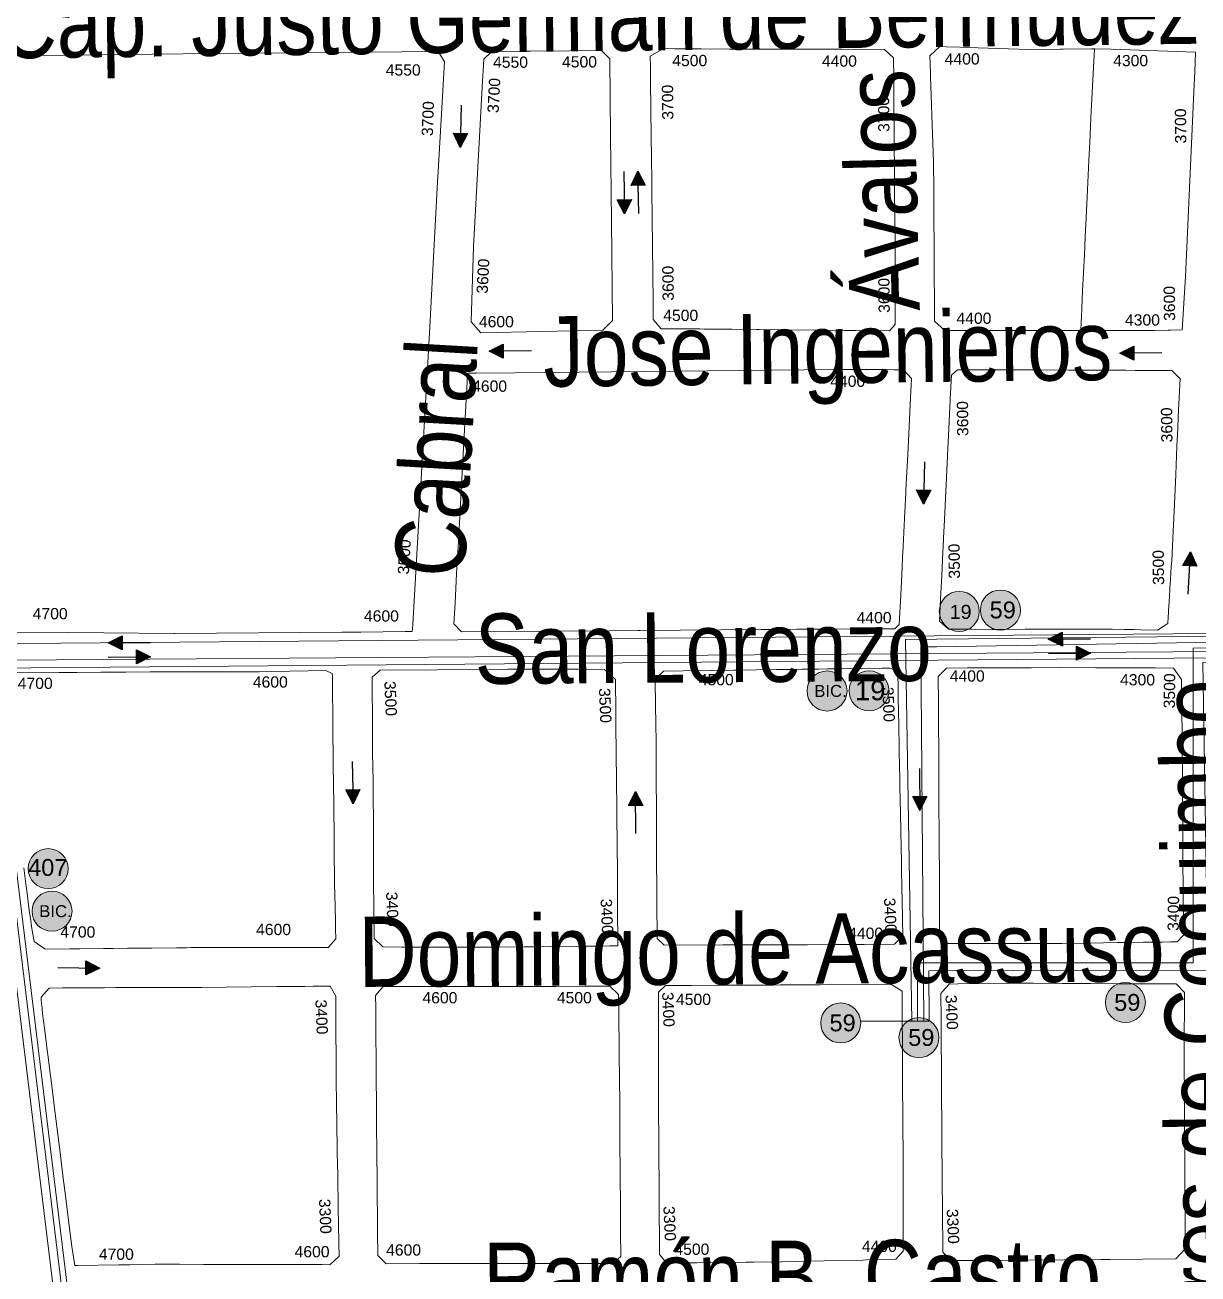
# Model space of a CAD drawing. Header units: millimetres. Extents: x 11558 to 23675, y 49449 to 61482.
# Drawn here: x 16625.3 to 17042.3, y 57229.2 to 57673.1 of the extents above; entities that cross this region are included whole.
import ezdxf

# ---------------------------------------------------------------- set-up
doc = ezdxf.new("R2010")
doc.units = ezdxf.units.MM
for name, color, linetype in [('0. plano base - nombres calles', 22, 'Continuous'), ('0. Plano Base - PLANO', 254, 'Continuous'), ('0. Plano base - sentido calles', 253, 'Continuous'), ('7. puesta en valor CC la lucila', 212, 'Continuous'), ('numeración', 7, 'Continuous')]:
    doc.layers.add(name, color=color, linetype=linetype)
for name, color, linetype, true_color in [('Linea 19 Estación Carapachay', 7, 'Continuous', 0xa80000), ('Linea 19 Plaza Miserere', 7, 'Continuous', 0x575757), ('Linea 314 IDA', 7, 'Continuous', 0x141414), ('Linea 407 IDA', 7, 'Continuous', 0xd10000), ('Linea 59 Por Barrio Golf IDA', 7, 'Continuous', 0x007038), ('Linea 59 Por Barrio Golf VUELTA', 7, 'Continuous', 0xffd147), ('Linea 59 Por la Lucila IDA', 7, 'Continuous', 0x007038), ('Linea 59 Por la Lucila VUELTA', 7, 'Continuous', 0xffc20a)]:
    doc.layers.add(name, color=color, linetype=linetype, true_color=true_color)
doc.layers.add('Linea Bicentenario Nueva', color=7, linetype='Continuous', true_color=0x0000cc, transparency=0.05)
doc.layers.get('7. puesta en valor CC la lucila').off()
doc.styles.get("Standard").update_dxf_attribs({"font": 'arial.ttf'})

# ---------------------------------------------------------------- blocks, each defined once
blk = doc.blocks.new('MANZANAS')
at = {"layer": '0. Plano Base - PLANO', "color": 0, "linetype": 'Continuous', "lineweight": 5}
for points in [[(5635728.33, 6180081.52), (5635705.07, 6180069.4), (5635703.88, 6180072), (5635703.03, 6180073.84), (5635701.76, 6180076.6), (5635699.22, 6180082.12), (5635696.46, 6180088.12), (5635693.87, 6180093.75), (5635691.13, 6180099.71), (5635688.33, 6180105.8), (5635684.15, 6180114.89), (5635679.82, 6180124.3), (5635676.14, 6180132.3), (5635674.66, 6180135.54), (5635672.46, 6180140.31), (5635671.57, 6180142.25), (5635663.19, 6180160.5), (5635668.61, 6180163.09), (5635695.69, 6180176.02), (5635698.64, 6180169.64), (5635701.58, 6180163.29), (5635701.63, 6180163.17), (5635729.29, 6180103.41), (5635737, 6180086.24), (5635733.46, 6180084.26), (5635732.58, 6180083.79)], [(5635662.53, 6180047.32), (5635662.16, 6180047.12), (5635657.48, 6180048.35), (5635655.65, 6180051.82), (5635654.31, 6180054.35), (5635649.45, 6180063.54), (5635644.94, 6180072.07), (5635640.26, 6180080.92), (5635635.65, 6180089.64), (5635630.95, 6180098.53), (5635626.14, 6180107.12), (5635622.93, 6180112.8), (5635621.04, 6180116.13), (5635616.23, 6180124.64), (5635615.42, 6180126.06), (5635612.49, 6180131.24), (5635614.07, 6180135.87), (5635616.13, 6180136.86), (5635620.71, 6180139.04), (5635622.97, 6180140.13), (5635626.37, 6180141.75), (5635629.58, 6180143.28), (5635632.84, 6180144.84), (5635642.8, 6180149.61), (5635652.45, 6180154.77), (5635653.4, 6180155.28), (5635662.25, 6180160), (5635663.19, 6180160.5), (5635671.57, 6180142.25), (5635672.46, 6180140.31), (5635674.66, 6180135.54), (5635676.14, 6180132.3), (5635679.82, 6180124.3), (5635684.15, 6180114.89), (5635688.33, 6180105.8), (5635691.13, 6180099.71), (5635693.87, 6180093.75), (5635696.46, 6180088.12), (5635699.22, 6180082.12), (5635701.76, 6180076.6), (5635703.03, 6180073.84), (5635703.88, 6180072), (5635705.07, 6180069.4), (5635696.03, 6180064.71), (5635687.16, 6180060.1), (5635682.06, 6180057.46), (5635678.27, 6180055.49), (5635669.4, 6180050.88)], [(5635575.12, 6180002.61), (5635572.44, 6180001.17), (5635568.46, 6180002.8), (5635565.5, 6180008.36), (5635560.89, 6180016.99), (5635556.22, 6180025.72), (5635546.8, 6180043.36), (5635544.56, 6180047.56), (5635542.02, 6180052.32), (5635541.95, 6180052.45), (5635537.28, 6180061.18), (5635533.88, 6180067.56), (5635532.6, 6180069.95), (5635529.22, 6180076.24), (5635527.83, 6180078.84), (5635526.12, 6180082.01), (5635524.33, 6180085.33), (5635527.27, 6180089.94), (5635530.86, 6180091.76), (5635539.25, 6180096.03), (5635548.11, 6180100.53), (5635557.05, 6180105.14), (5635563.11, 6180108.28), (5635565.86, 6180109.71), (5635569.32, 6180111.5), (5635574.6, 6180114.24), (5635581.08, 6180117.6), (5635583.6, 6180118.9), (5635597.15, 6180125.93), (5635601.37, 6180124.74), (5635604.66, 6180118.52), (5635609.29, 6180109.76), (5635614.13, 6180100.6), (5635616.94, 6180095.29), (5635618.69, 6180091.98), (5635623.25, 6180083.37), (5635627.84, 6180074.69), (5635632.63, 6180065.63), (5635637.26, 6180056.75), (5635638.34, 6180054.67), (5635641.81, 6180047.98), (5635645.53, 6180040.83), (5635644.77, 6180037.98), (5635634.14, 6180032.53), (5635630.53, 6180030.68), (5635621.82, 6180026.26), (5635603.53, 6180016.99), (5635602.66, 6180016.55), (5635594.83, 6180012.59), (5635591.87, 6180011.09), (5635585.93, 6180008.09), (5635584.75, 6180007.49), (5635578.1, 6180004.12), (5635577.73, 6180003.93)], [(5635554.28, 6179991.19), (5635516.21, 6179970.37), (5635511.37, 6179972.2), (5635499.79, 6179996.38), (5635496.23, 6180004.26), (5635483.72, 6180031.98), (5635476.47, 6180048.04), (5635472.36, 6180057.15), (5635473.54, 6180060.9), (5635483.54, 6180066.21), (5635485.7, 6180067.36), (5635497.97, 6180073.87), (5635507.97, 6180079.18), (5635512.03, 6180077.9), (5635524.88, 6180053.81), (5635539.18, 6180026.97), (5635555.77, 6179995.85)], [(5635719.7, 6179957.33), (5635712.25, 6179953.51), (5635708.11, 6179954.59), (5635704.8, 6179961.83), (5635701.36, 6179969.35), (5635699.08, 6179974.31), (5635697.78, 6179977.16), (5635697.25, 6179978.32), (5635695.83, 6179981.38), (5635693.1, 6179987.3), (5635688.86, 6179996.47), (5635684.64, 6180005.61), (5635683.53, 6180008), (5635680.51, 6180014.61), (5635677.42, 6180021.36), (5635676.34, 6180023.71), (5635674.15, 6180028.51), (5635673.68, 6180029.53), (5635673.33, 6180030.29), (5635671.6, 6180034.06), (5635672.58, 6180036.81), (5635680.8, 6180041.04), (5635684.27, 6180042.83), (5635687.89, 6180044.7), (5635689.91, 6180045.74), (5635698.88, 6180050.37), (5635707.83, 6180054.98), (5635715.51, 6180058.94), (5635716.82, 6180059.61), (5635723.07, 6180062.84), (5635725.84, 6180064.27), (5635728.78, 6180065.75), (5635734.58, 6180068.77), (5635740.37, 6180071.76), (5635744.31, 6180070.41), (5635748.98, 6180060.33), (5635750.1, 6180057.9), (5635751.7, 6180054.45), (5635754.42, 6180048.58), (5635758.62, 6180039.51), (5635763.02, 6180030.01), (5635767.12, 6180021.17), (5635771.42, 6180011.81), (5635771.44, 6180011.76), (5635772.33, 6180009.75), (5635774.23, 6180005.48), (5635775.41, 6180002.81), (5635775.72, 6180002.11), (5635776.49, 6180000.38), (5635777.49, 6179998.13), (5635778.6, 6179995.63), (5635780.03, 6179992.42), (5635780.11, 6179992.22), (5635780.48, 6179991.39), (5635780.53, 6179991.27), (5635779.52, 6179989.54), (5635778.33, 6179987.49), (5635773.08, 6179984.87), (5635770.9, 6179983.79), (5635767.76, 6179982.22), (5635763.95, 6179980.32), (5635759.82, 6179978.27), (5635755.06, 6179975.77), (5635746.36, 6179971.21), (5635743.59, 6179969.76), (5635737.48, 6179966.56), (5635736.5, 6179966.05), (5635728.39, 6179961.8), (5635726.07, 6179960.59)], [(5635605.65, 6179897.49), (5635559.19, 6179872.9), (5635555.41, 6179874.19), (5635552.41, 6179880.82), (5635548.03, 6179890.52), (5635543.37, 6179900.82), (5635528.76, 6179933.13), (5635519.94, 6179952.63), (5635518.63, 6179955.43), (5635521.39, 6179956.89), (5635533.61, 6179963.4), (5635634.18, 6180016.93), (5635634.92, 6180017.32), (5635641.54, 6180020.78), (5635642.28, 6180021.17), (5635649.92, 6180025.07), (5635650.05, 6180025.13), (5635652.57, 6180026.38), (5635655.69, 6180027.92), (5635659.59, 6180026.5), (5635659.65, 6180026.37), (5635660.55, 6180024.31), (5635662.3, 6180020.38), (5635666.7, 6180010.95), (5635670.89, 6180001.8), (5635675.09, 6179992.6), (5635677.54, 6179987.25), (5635679.31, 6179983.38), (5635682.35, 6179976.73), (5635683.36, 6179974.53), (5635684.56, 6179971.91), (5635685.95, 6179968.87), (5635687.55, 6179965.37), (5635691.66, 6179956.38), (5635695.98, 6179946.94), (5635695.29, 6179944.82), (5635681.61, 6179937.65), (5635674.43, 6179933.89), (5635664.45, 6179928.61), (5635662.19, 6179927.42), (5635660.26, 6179926.39), (5635656.77, 6179924.55), (5635653.33, 6179922.73), (5635615.25, 6179902.57), (5635614.68, 6179902.27)], [(5635764.42, 6179854.66), (5635763.72, 6179854.3), (5635759.67, 6179855.56), (5635758.34, 6179858.08), (5635756.55, 6179861.48), (5635754.73, 6179864.93), (5635752.1, 6179869.94), (5635751.8, 6179870.5), (5635742.66, 6179887.86), (5635738.24, 6179896.25), (5635733.67, 6179904.93), (5635729.03, 6179913.75), (5635724.71, 6179921.96), (5635720.03, 6179930.84), (5635717.95, 6179934.79), (5635716.83, 6179936.91), (5635718.09, 6179940.96), (5635724.64, 6179944.4), (5635736.11, 6179950.41), (5635744.81, 6179954.97), (5635753.64, 6179959.6), (5635765.07, 6179965.49), (5635766.95, 6179966.45), (5635775.87, 6179971.04), (5635778.82, 6179972.56), (5635779.58, 6179972.95), (5635783.92, 6179975.19), (5635789.66, 6179978.14), (5635794.08, 6179975.86), (5635798.23, 6179968.01), (5635810.39, 6179945.01), (5635819.56, 6179927.68), (5635824.27, 6179918.76), (5635828.97, 6179909.87), (5635834.8, 6179898.85), (5635836.54, 6179895.56), (5635835.62, 6179892.39), (5635833.58, 6179891.29), (5635831, 6179889.89), (5635825.97, 6179887.18), (5635825.12, 6179886.72), (5635820.58, 6179884.29), (5635818.83, 6179883.35), (5635818.75, 6179883.31), (5635816.86, 6179882.29), (5635808.35, 6179877.73), (5635799.58, 6179873.03), (5635799.23, 6179872.85), (5635795.74, 6179871.02), (5635794.85, 6179870.55), (5635791.06, 6179868.58), (5635790.51, 6179868.29), (5635787.45, 6179866.69), (5635782.06, 6179863.87), (5635776.83, 6179861.14), (5635771.62, 6179858.42), (5635768.32, 6179856.7)], [(5635692.89, 6179816.98), (5635674.4, 6179807.3), (5635671.06, 6179808.22), (5635665.09, 6179819.56), (5635662.79, 6179823.93), (5635658.18, 6179832.68), (5635653.49, 6179841.61), (5635651.23, 6179845.9), (5635643.14, 6179861.27), (5635638.2, 6179870.66), (5635635.84, 6179875.09), (5635628.4, 6179888.99), (5635628.08, 6179889.57), (5635629.31, 6179893.63), (5635635.4, 6179896.89), (5635644.28, 6179901.65), (5635644.66, 6179901.85), (5635651.31, 6179905.41), (5635653.31, 6179906.48), (5635658.43, 6179909.22), (5635664.7, 6179912.58), (5635668.33, 6179914.53), (5635669.49, 6179915.15), (5635672.61, 6179916.82), (5635677.98, 6179919.71), (5635680.68, 6179921.16), (5635684.9, 6179923.42), (5635689.27, 6179925.77), (5635689.5, 6179925.89), (5635691.19, 6179926.8), (5635697.73, 6179930.31), (5635700.34, 6179931.69), (5635701.32, 6179931.84), (5635702.29, 6179931.69), (5635703.19, 6179931.27), (5635703.93, 6179930.62), (5635704.36, 6179929.84), (5635705.35, 6179928.07), (5635705.75, 6179927.34), (5635707.41, 6179924.13), (5635710.29, 6179918.84), (5635712.18, 6179915.36), (5635716.33, 6179907.74), (5635716.92, 6179906.67), (5635721.51, 6179898.24), (5635721.58, 6179898.11), (5635722.89, 6179895.69), (5635724.95, 6179891.92), (5635730.07, 6179882.52), (5635730.67, 6179881.41), (5635732.78, 6179877.55), (5635735.82, 6179871.96), (5635736.86, 6179870.05), (5635736.97, 6179869.85), (5635739.93, 6179864.41), (5635742.26, 6179860.13), (5635744.94, 6179855.22), (5635745.36, 6179854.45), (5635748.14, 6179849.34), (5635747.37, 6179846.9), (5635746.85, 6179845.27), (5635737.35, 6179840.27), (5635736.55, 6179839.85), (5635729.3, 6179836.03), (5635728.53, 6179835.63), (5635719.57, 6179830.93), (5635713.71, 6179827.86), (5635710.63, 6179826.26), (5635701.6, 6179821.53)], [(5635591.97, 6179763.71), (5635585.94, 6179760.6), (5635581.88, 6179761.81), (5635580.47, 6179764.44), (5635578.6, 6179767.92), (5635575.24, 6179774.2), (5635573.81, 6179776.87), (5635570.18, 6179783.72), (5635569.38, 6179785.3), (5635566.35, 6179791.06), (5635564.84, 6179793.93), (5635555.7, 6179811.33), (5635550.84, 6179820.23), (5635548.68, 6179824.32), (5635547.1, 6179827.33), (5635538.35, 6179843.9), (5635539.75, 6179847.44), (5635575.33, 6179866.26), (5635579.89, 6179868.67), (5635584.33, 6179871.02), (5635590.71, 6179874.39), (5635593.27, 6179875.69), (5635602.04, 6179880.17), (5635610.38, 6179884.43), (5635615.48, 6179883.12), (5635620.98, 6179872.84), (5635623.16, 6179868.75), (5635632.46, 6179851.36), (5635637.15, 6179842.47), (5635639.52, 6179838), (5635641.87, 6179833.55), (5635648.92, 6179820.21), (5635650.63, 6179816.97), (5635652.26, 6179813.88), (5635653.74, 6179811.08), (5635655.49, 6179807.77), (5635657.7, 6179803.6), (5635658.47, 6179802.14), (5635658.59, 6179801.9), (5635659.9, 6179799.43), (5635657.25, 6179798.03), (5635652.91, 6179795.72), (5635649.5, 6179793.91), (5635639.07, 6179788.36), (5635634.62, 6179785.99), (5635630.53, 6179783.82), (5635621.56, 6179779.05), (5635618.89, 6179777.63), (5635615.81, 6179775.99), (5635612.78, 6179774.41), (5635605.08, 6179770.45), (5635604.05, 6179769.92), (5635600.71, 6179768.2), (5635597.45, 6179766.52), (5635597.33, 6179766.47)], [(5635827.13, 6179760.29), (5635816.73, 6179754.88), (5635812.64, 6179756.14), (5635810.42, 6179760.23), (5635807.44, 6179765.83), (5635804.72, 6179770.95), (5635801.52, 6179776.96), (5635798.5, 6179782.63), (5635795.6, 6179788.09), (5635791.12, 6179796.56), (5635786.74, 6179804.88), (5635782.08, 6179813.73), (5635777.38, 6179822.64), (5635773.37, 6179830.26), (5635772.71, 6179831.51), (5635770.85, 6179835.04), (5635769.68, 6179837.25), (5635769.59, 6179837.43), (5635769.81, 6179838.3), (5635770.69, 6179841.74), (5635773.49, 6179843.25), (5635780.62, 6179847.1), (5635788.41, 6179851.28), (5635797.17, 6179855.78), (5635806.21, 6179860.42), (5635815.11, 6179864.99), (5635824.25, 6179869.68), (5635834.4, 6179874.89), (5635837, 6179876.23), (5635839.45, 6179877.49), (5635841.81, 6179878.7), (5635842.26, 6179878.93), (5635846.25, 6179877.62), (5635847.01, 6179876.15), (5635847.72, 6179874.76), (5635849.96, 6179870.39), (5635852.08, 6179866.21), (5635853.47, 6179863.55), (5635858.05, 6179854.77), (5635858.33, 6179854.24), (5635862.77, 6179845.81), (5635867.38, 6179837.04), (5635869.22, 6179833.54), (5635870.94, 6179830.28), (5635872.71, 6179826.92), (5635874.48, 6179823.56), (5635888.52, 6179796.87), (5635887.23, 6179792.2), (5635866.58, 6179781.23), (5635863.7, 6179779.7), (5635852.11, 6179773.55)], [(5635730.72, 6179709.29), (5635727.22, 6179707.44), (5635723.66, 6179708.96), (5635721.68, 6179712.71), (5635716.04, 6179723.36), (5635711.32, 6179732.26), (5635707.86, 6179738.8), (5635706.58, 6179741.23), (5635697.55, 6179758.27), (5635692.84, 6179767.34), (5635688.31, 6179776.09), (5635687.05, 6179778.52), (5635685.05, 6179782.37), (5635684.1, 6179784.22), (5635682.47, 6179787.36), (5635680.3, 6179791.55), (5635681.41, 6179794.78), (5635689.61, 6179799.06), (5635699.84, 6179804.43), (5635705.69, 6179807.51), (5635708.75, 6179809.12), (5635715.54, 6179812.68), (5635717.6, 6179813.77), (5635730.05, 6179820.32), (5635752.57, 6179832.17), (5635756.99, 6179831.76), (5635761.5, 6179823.19), (5635765.74, 6179815.14), (5635770.13, 6179806.8), (5635780.21, 6179787.66), (5635783.16, 6179782.06), (5635784.51, 6179779.5), (5635787.03, 6179774.71), (5635787.89, 6179773.08), (5635792.53, 6179764.26), (5635794.28, 6179760.84), (5635796.02, 6179757.45), (5635796.65, 6179756.23), (5635796.89, 6179755.75), (5635799.9, 6179749.91), (5635798.91, 6179746.14), (5635789.8, 6179741.15), (5635788.73, 6179740.56), (5635781.11, 6179736.4), (5635772.08, 6179731.46), (5635763.4, 6179726.71), (5635763.13, 6179726.56), (5635754.49, 6179721.9), (5635752.25, 6179720.71), (5635745.61, 6179717.19), (5635736.72, 6179712.47), (5635733.08, 6179710.54)], [(5635649.42, 6179666.74), (5635638.88, 6179661.22), (5635634.88, 6179662.51), (5635631.01, 6179669.81), (5635627.2, 6179676.99), (5635626.2, 6179678.88), (5635624.3, 6179682.47), (5635623.82, 6179683.37), (5635622.19, 6179686.44), (5635621.95, 6179686.9), (5635618.36, 6179693.67), (5635617.77, 6179694.78), (5635613.31, 6179703.19), (5635608.63, 6179712.01), (5635606.38, 6179716.27), (5635604.1, 6179720.56), (5635600.93, 6179726.54), (5635599.6, 6179729.06), (5635596.67, 6179734.6), (5635593.71, 6179740.21), (5635591.63, 6179744.15), (5635592.55, 6179748.21), (5635596.06, 6179750.03), (5635599.48, 6179751.8), (5635599.81, 6179751.98), (5635609.22, 6179756.86), (5635619.09, 6179762), (5635628.64, 6179766.98), (5635637.55, 6179771.62), (5635646.96, 6179776.52), (5635656.17, 6179781.32), (5635660.75, 6179783.72), (5635664.01, 6179785.43), (5635668.09, 6179784.18), (5635671.33, 6179778.11), (5635672.63, 6179775.67), (5635675.92, 6179769.52), (5635678.84, 6179764.07), (5635681.54, 6179759.02), (5635687.06, 6179748.64), (5635692.46, 6179738.43), (5635697.9, 6179728.13), (5635703.54, 6179717.45), (5635708.11, 6179708.79), (5635711.3, 6179702.76), (5635711.7, 6179701.99), (5635710.39, 6179698.53), (5635704.49, 6179695.47), (5635697.78, 6179691.98), (5635690.58, 6179688.24), (5635681.44, 6179683.49), (5635678.95, 6179682.18), (5635678.86, 6179682.14), (5635674.76, 6179679.99), (5635674.52, 6179679.87), (5635673.24, 6179679.2), (5635666.41, 6179675.63), (5635663.94, 6179674.34), (5635663.31, 6179674.01), (5635658.47, 6179671.47)], [(5635541.93, 6179610.13), (5635541, 6179609.63), (5635536.94, 6179615.2), (5635532.19, 6179622.08), (5635527.22, 6179629.28), (5635522.54, 6179636.07), (5635517.3, 6179643.67), (5635512.61, 6179650.46), (5635507.63, 6179657.68), (5635502.63, 6179664.92), (5635502.25, 6179665.47), (5635497.94, 6179671.72), (5635497.44, 6179672.45), (5635497.33, 6179672.61), (5635496.99, 6179673.09), (5635492.99, 6179678.87), (5635492.55, 6179679.51), (5635489.54, 6179683.81), (5635488.56, 6179685.35), (5635487.01, 6179687.77), (5635486.35, 6179688.81), (5635487.49, 6179693), (5635491.71, 6179695.22), (5635493.33, 6179696.08), (5635493.61, 6179696.22), (5635494.63, 6179696.76), (5635504.88, 6179702.16), (5635508.35, 6179703.99), (5635512.3, 6179706.05), (5635519.92, 6179710.04), (5635527.6, 6179714.06), (5635532.16, 6179716.45), (5635535.4, 6179718.14), (5635543.03, 6179722.2), (5635551.03, 6179726.47), (5635558.99, 6179730.7), (5635567.05, 6179734.99), (5635567.84, 6179735.41), (5635570.46, 6179736.81), (5635574.85, 6179739.14), (5635575.78, 6179739.64), (5635579.18, 6179737.42), (5635579.82, 6179736.19), (5635582.1, 6179731.85), (5635584.28, 6179727.68), (5635585.98, 6179724.44), (5635586.08, 6179724.24), (5635588.3, 6179720.01), (5635592.29, 6179712.39), (5635593.63, 6179709.85), (5635596.32, 6179704.84), (5635596.84, 6179703.89), (5635600.53, 6179697.07), (5635604.67, 6179689.43), (5635605.42, 6179688.05), (5635609.06, 6179681.33), (5635609.98, 6179679.62), (5635610.68, 6179678.33), (5635613.08, 6179673.91), (5635615.01, 6179670.35), (5635617.22, 6179666.26), (5635620.62, 6179659.98), (5635622.81, 6179655.95), (5635621.32, 6179651.72), (5635618.93, 6179650.49), (5635613.82, 6179647.85), (5635604.49, 6179643.03), (5635603.67, 6179642.61), (5635601.08, 6179641.27), (5635597.02, 6179639.17), (5635593.65, 6179637.43), (5635589.22, 6179635.15), (5635589.17, 6179635.12), (5635582.02, 6179631.43), (5635581.42, 6179631.12), (5635573.79, 6179627.18), (5635566.19, 6179623.25), (5635561.94, 6179620.95), (5635558.22, 6179618.94), (5635554.74, 6179617.06)]]:
    blk.add_lwpolyline(points, close=True, dxfattribs=at)
for points in [[(5635280.68, 6179958.42), (5635332.17, 6179985.76), (5635357.23, 6179999.21), (5635376.6, 6180009.6), (5635456.69, 6180052.15), (5635459.18, 6180050.61), (5635460.4, 6180049.85), (5635477.1, 6180012.41), (5635477.74, 6180010.99), (5635499.11, 6179963.92), (5635504.41, 6179952.26), (5635542.51, 6179867.27), (5635542.58, 6179867.11), (5635543.56, 6179864.94), (5635541.48, 6179863.83), (5635541.32, 6179863.75), (5635527.44, 6179856.35), (5635521.41, 6179853.14), (5635468.99, 6179825.42), (5635468.78, 6179825.31), (5635435.34, 6179808.27), (5635412.67, 6179796.72)], [(5635422.25, 6179785.36), (5635438.94, 6179794.17), (5635439.48, 6179794.45), (5635441.88, 6179795.72), (5635444.42, 6179797.06), (5635451.94, 6179801.03), (5635459.89, 6179805.23), (5635467.46, 6179809.19), (5635475.05, 6179813.14), (5635475.57, 6179813.41), (5635482.15, 6179816.84), (5635482.61, 6179817.08), (5635486.13, 6179818.91), (5635486.76, 6179819.24), (5635498.03, 6179825.11), (5635501.95, 6179827.2), (5635505.76, 6179829.23), (5635522.71, 6179838.47), (5635525.24, 6179838.52), (5635525.62, 6179837.81), (5635527.87, 6179833.59), (5635529.4, 6179830.73), (5635529.51, 6179830.51), (5635529.6, 6179830.35), (5635530.86, 6179827.98), (5635531.14, 6179827.46), (5635531.52, 6179826.74), (5635532.32, 6179825.25), (5635532.38, 6179825.12), (5635533.96, 6179822.17), (5635535.14, 6179819.95), (5635535.48, 6179819.31), (5635535.75, 6179818.8), (5635538.49, 6179813.66), (5635539.82, 6179811.17), (5635540.43, 6179810.02), (5635543.8, 6179803.69), (5635544.46, 6179802.47), (5635546.54, 6179798.57), (5635547.98, 6179795.86), (5635552.06, 6179788.21), (5635553.41, 6179785.67), (5635553.5, 6179785.5), (5635553.81, 6179784.92), (5635555.96, 6179780.89), (5635556.07, 6179780.68), (5635557.21, 6179778.54), (5635557.49, 6179778.02), (5635560.26, 6179772.87), (5635564.28, 6179765.5), (5635566.89, 6179760.72), (5635568.04, 6179758.62), (5635569.77, 6179755.44), (5635568.85, 6179751.62), (5635568.82, 6179751.48), (5635566.49, 6179750.27), (5635565.89, 6179749.96), (5635561.6, 6179747.72), (5635561.1, 6179747.46), (5635558.66, 6179746.19), (5635551.88, 6179742.66), (5635544.43, 6179738.78), (5635542.87, 6179737.97), (5635539.21, 6179736.06), (5635536.26, 6179734.52), (5635528.6, 6179730.53), (5635527.26, 6179729.83), (5635525.47, 6179728.9), (5635524.17, 6179728.21), (5635522.36, 6179727.25), (5635520.99, 6179726.52), (5635513.23, 6179722.4), (5635511.92, 6179721.71), (5635509.57, 6179720.46), (5635505.62, 6179718.37), (5635501.1, 6179715.96), (5635498.08, 6179714.36), (5635490.63, 6179710.39), (5635487.51, 6179708.73), (5635479.76, 6179704.61), (5635475.08, 6179705.15), (5635474.97, 6179705.3), (5635473.49, 6179707.28), (5635471.85, 6179709.48), (5635470.63, 6179711.18), (5635468.39, 6179714.29), (5635467.9, 6179714.99), (5635465.51, 6179718.48), (5635463.03, 6179722.08), (5635459.78, 6179726.77)]]:
    blk.add_lwpolyline(points, dxfattribs=at)
blk = doc.blocks.new('19')
at = {"layer": 'Linea 19 Estación Carapachay', "lineweight": 211, "true_color": 0xededed}
h = blk.add_hatch(color=7, dxfattribs=at)
h.dxf.hatch_style = 1
edge = h.paths.add_edge_path()
edge.add_arc((0, 0), 7.11, 0, 360)
at = {"layer": 'Linea 19 Estación Carapachay', "lineweight": 9}
blk.add_circle((0, 0), 7.11, dxfattribs=at)
at = {"layer": 'Linea 19 Estación Carapachay', "lineweight": 15, "insert": (-3.4, 2.34), "char_height": 5, "attachment_point": 1}
blk.add_mtext_dynamic_manual_height_columns('19', width=16.4579, gutter_width=12.5, heights=[0], dxfattribs=at)
blk = doc.blocks.new('19 a cap')
at = {"layer": 'Linea 19 Plaza Miserere', "lineweight": 211, "true_color": 0xededed}
h = blk.add_hatch(color=7, dxfattribs=at)
h.dxf.hatch_style = 1
edge = h.paths.add_edge_path()
edge.add_arc((0, 0), 7.11, 0, 360)
at = {"layer": 'Linea 19 Plaza Miserere', "lineweight": 9}
blk.add_circle((0, 0), 7.11, dxfattribs=at)
at = {"layer": 'Linea 19 Plaza Miserere', "lineweight": 15, "insert": (-5.03, 3.65), "char_height": 7, "attachment_point": 1}
blk.add_mtext_dynamic_manual_height_columns('19', width=16.4579, gutter_width=12.5, heights=[0], dxfattribs=at)
blk = doc.blocks.new('59 ida')
at = {"layer": 'Linea 59 Por la Lucila IDA', "lineweight": 211, "true_color": 0xededed}
h = blk.add_hatch(color=7, dxfattribs=at)
h.dxf.hatch_style = 1
edge = h.paths.add_edge_path()
edge.add_arc((0, 0), 7.11, 0, 360)
at = {"layer": 'Linea 59 Por la Lucila IDA', "lineweight": 9}
blk.add_circle((0, 0), 7.11, dxfattribs=at)
at = {"layer": 'Linea 59 Por la Lucila IDA', "lineweight": 15, "insert": (-3.84, 3.05), "char_height": 6, "attachment_point": 1}
blk.add_mtext_dynamic_manual_height_columns('59', width=16.4579, gutter_width=12.5, heights=[0], dxfattribs=at)
blk = doc.blocks.new('59')
at = {"layer": 'Linea 59 Por la Lucila VUELTA', "lineweight": 211, "true_color": 0xededed}
h = blk.add_hatch(color=7, dxfattribs=at)
h.dxf.hatch_style = 1
edge = h.paths.add_edge_path()
edge.add_arc((0, 0), 7.11, 0, 360)
at = {"layer": 'Linea 59 Por la Lucila VUELTA', "lineweight": 9}
blk.add_circle((0, 0), 7.11, dxfattribs=at)
at = {"layer": 'Linea 59 Por la Lucila VUELTA', "lineweight": 15, "insert": (-3.99, 3.04), "char_height": 6, "attachment_point": 1}
blk.add_mtext_dynamic_manual_height_columns('59', width=16.4579, gutter_width=12.5, heights=[0], dxfattribs=at)
blk = doc.blocks.new('407 ida')
at = {"layer": 'Linea 407 IDA', "lineweight": 211, "true_color": 0xededed}
h = blk.add_hatch(color=7, dxfattribs=at)
h.dxf.hatch_style = 1
edge = h.paths.add_edge_path()
edge.add_arc((0, 0), 7.11, 0, 360)
at = {"layer": 'Linea 407 IDA', "lineweight": 9}
blk.add_circle((0, 0), 7.11, dxfattribs=at)
at = {"layer": 'Linea 407 IDA', "lineweight": 15, "insert": (-7.14, 3.41), "char_height": 6, "attachment_point": 1}
blk.add_mtext_dynamic_manual_height_columns('407', width=16.4579, gutter_width=12.5, heights=[0], dxfattribs=at)
blk = doc.blocks.new('bic. nueva fucsia')
at = {"layer": 'Linea Bicentenario Nueva', "lineweight": 211, "true_color": 0xededed}
h = blk.add_hatch(color=7, dxfattribs=at)
h.dxf.hatch_style = 1
edge = h.paths.add_edge_path()
edge.add_arc((0, 0), 7.11, 0, 360)
at = {"layer": 'Linea Bicentenario Nueva', "color": 230, "lineweight": 9, "true_color": 0xea348c}
blk.add_circle((0, 0), 7.11, dxfattribs=at)
at = {"layer": 'Linea Bicentenario Nueva', "color": 230, "lineweight": 15, "true_color": 0xea348c, "insert": (-4.55, 2.15), "char_height": 4.25, "attachment_point": 1}
blk.add_mtext_dynamic_manual_height_columns('BIC.', width=16.4579, gutter_width=12.5, heights=[0], dxfattribs=at)

msp = doc.modelspace()

# ---------------------------------------------------------------- hatches: boundary and pattern name
at = {"layer": '0. Plano base - sentido calles', "linetype": 'Continuous', "lineweight": 25, "ltscale": 2, "true_color": 0x1a1a1a}
h = msp.add_hatch(color=250, dxfattribs=at)
h.dxf.hatch_style = 1
h.paths.add_polyline_path([(16780.03, 57629.57), (16782.65, 57634.51), (16780.15, 57634.57)])
h.paths.add_polyline_path([(16780.03, 57629.57), (16780.15, 57634.57), (16777.65, 57634.63)])
h = msp.add_hatch(color=250, dxfattribs=at)
h.dxf.hatch_style = 1
h.paths.add_polyline_path([(16843.14, 57621.13), (16840.75, 57616.08), (16843.25, 57616.13)])
h.paths.add_polyline_path([(16843.14, 57621.13), (16843.25, 57616.13), (16845.75, 57616.19)])
h = msp.add_hatch(color=250, dxfattribs=at)
h.dxf.hatch_style = 1
h.paths.add_polyline_path([(16838.45, 57606.03), (16840.85, 57611.08), (16838.35, 57611.03)])
h.paths.add_polyline_path([(16838.45, 57606.03), (16838.35, 57611.03), (16835.85, 57610.98)])
h = msp.add_hatch(color=250, dxfattribs=at)
h.dxf.hatch_style = 1
h.paths.add_polyline_path([(16790.32, 57557.16), (16795.33, 57554.69), (16795.32, 57557.19)])
h.paths.add_polyline_path([(16790.32, 57557.16), (16795.32, 57557.19), (16795.3, 57559.69)])
h = msp.add_hatch(color=250, dxfattribs=at)
h.dxf.hatch_style = 1
h.paths.add_polyline_path([(17014.43, 57556.47), (17019.45, 57554), (17019.43, 57556.5)])
h.paths.add_polyline_path([(17014.43, 57556.47), (17019.43, 57556.5), (17019.42, 57559)])
h = msp.add_hatch(color=250, dxfattribs=at)
h.dxf.hatch_style = 1
h.paths.add_polyline_path([(16944.63, 57502.82), (16947.25, 57507.75), (16944.75, 57507.81)])
h.paths.add_polyline_path([(16944.63, 57502.82), (16944.75, 57507.81), (16942.25, 57507.87)])
h = msp.add_hatch(color=250, dxfattribs=at)
h.dxf.hatch_style = 1
h.paths.add_polyline_path([(17039.59, 57485.84), (17036.83, 57480.98), (17039.33, 57480.85)])
h.paths.add_polyline_path([(17039.59, 57485.84), (17039.33, 57480.85), (17041.83, 57480.72)])
h = msp.add_hatch(color=250, dxfattribs=at)
h.dxf.hatch_style = 1
h.paths.add_polyline_path([(16654.91, 57453.47), (16659.92, 57451), (16659.91, 57453.5)])
h.paths.add_polyline_path([(16654.91, 57453.47), (16659.91, 57453.5), (16659.89, 57456)])
h = msp.add_hatch(color=250, dxfattribs=at)
h.dxf.hatch_style = 1
h.paths.add_polyline_path([(16989.03, 57454.8), (16994.05, 57452.33), (16994.03, 57454.83)])
h.paths.add_polyline_path([(16989.03, 57454.8), (16994.03, 57454.83), (16994.02, 57457.33)])
h = msp.add_hatch(color=250, dxfattribs=at)
h.dxf.hatch_style = 1
h.paths.add_polyline_path([(16669.94, 57448.56), (16664.92, 57451.03), (16664.94, 57448.53)])
h.paths.add_polyline_path([(16669.94, 57448.56), (16664.94, 57448.53), (16664.95, 57446.03)])
h = msp.add_hatch(color=250, dxfattribs=at)
h.dxf.hatch_style = 1
h.paths.add_polyline_path([(17004.06, 57449.89), (16999.05, 57452.36), (16999.07, 57449.86)])
h.paths.add_polyline_path([(17004.06, 57449.89), (16999.07, 57449.86), (16999.08, 57447.36)])
h = msp.add_hatch(color=250, dxfattribs=at)
h.dxf.hatch_style = 1
h.paths.add_polyline_path([(16742.02, 57396.33), (16744.37, 57401.4), (16741.88, 57401.33)])
h.paths.add_polyline_path([(16742.02, 57396.33), (16741.88, 57401.33), (16739.38, 57401.26)])
h = msp.add_hatch(color=250, dxfattribs=at)
h.dxf.hatch_style = 1
h.paths.add_polyline_path([(16842.33, 57400.73), (16839.88, 57395.71), (16842.38, 57395.74)])
h.paths.add_polyline_path([(16842.33, 57400.73), (16842.38, 57395.74), (16844.88, 57395.76)])
h = msp.add_hatch(color=250, dxfattribs=at)
h.dxf.hatch_style = 1
h.paths.add_polyline_path([(16943.41, 57393.9), (16945.86, 57398.92), (16943.36, 57398.9)])
h.paths.add_polyline_path([(16943.41, 57393.9), (16943.36, 57398.9), (16940.86, 57398.87)])
h = msp.add_hatch(color=250, dxfattribs=at)
h.dxf.hatch_style = 1
h.paths.add_polyline_path([(16651.95, 57337.93), (16646.98, 57340.5), (16646.95, 57338)])
h.paths.add_polyline_path([(16651.95, 57337.93), (16646.95, 57338), (16646.92, 57335.5)])
at = {"layer": 'Linea Bicentenario Nueva', "lineweight": 15, "true_color": 0xea348c}
h = msp.add_hatch(dxfattribs=at)
h.set_pattern_fill('AR-HBONE', color=230)
h.set_pattern_definition([(45, (2065.27, 4127), (1e-14, 143.6841), [304.8, -101.6]), (135, (2137.11, 4198.84), (1e-14, 143.6841), [304.8, -101.6])])
h.paths.add_polyline_path([(16906.11, 57436.79, 1), (16914.48, 57436.79, 1)])
h.paths.add_polyline_path([(16906.73, 57434.15), (16914.78, 57434.15), (16914.78, 57439.3), (16906.73, 57439.3)], flags=9)

# ---------------------------------------------------------------- linework, layer by layer
at = {"layer": '0. Plano base - sentido calles', "color": 250, "linetype": 'Continuous', "lineweight": 25, "ltscale": 2, "true_color": 0x1a1a1a}
for points in [[(16780.39, 57644.57), (16780.03, 57629.57), (16777.65, 57634.63), (16782.65, 57634.51), (16780.03, 57629.57)], [(16838.14, 57621.03), (16838.45, 57606.03), (16835.85, 57610.98), (16840.85, 57611.08), (16838.45, 57606.03)], [(16843.45, 57606.14), (16843.14, 57621.13), (16845.75, 57616.19), (16840.75, 57616.08), (16843.14, 57621.13)], [(16805.32, 57557.25), (16790.32, 57557.16), (16795.3, 57559.69), (16795.33, 57554.69), (16790.32, 57557.16)], [(17029.43, 57556.56), (17014.43, 57556.47), (17019.42, 57559), (17019.45, 57554), (17014.43, 57556.47)], [(16944.99, 57517.81), (16944.63, 57502.82), (16942.25, 57507.87), (16947.25, 57507.75), (16944.63, 57502.82)], [(17038.81, 57470.86), (17039.59, 57485.84), (17041.83, 57480.72), (17036.83, 57480.98), (17039.59, 57485.84)], [(16669.91, 57453.56), (16654.91, 57453.47), (16659.89, 57456), (16659.92, 57451), (16654.91, 57453.47)], [(17004.03, 57454.89), (16989.03, 57454.8), (16994.02, 57457.33), (16994.05, 57452.33), (16989.03, 57454.8)], [(16654.94, 57448.47), (16669.94, 57448.56), (16664.95, 57446.03), (16664.92, 57451.03), (16669.94, 57448.56)], [(16989.07, 57449.8), (17004.06, 57449.89), (16999.08, 57447.36), (16999.05, 57452.36), (17004.06, 57449.89)], [(16741.58, 57411.32), (16742.02, 57396.33), (16739.38, 57401.26), (16744.37, 57401.4), (16742.02, 57396.33)], [(16943.26, 57408.9), (16943.41, 57393.9), (16940.86, 57398.87), (16945.86, 57398.92), (16943.41, 57393.9)], [(16842.48, 57385.74), (16842.33, 57400.73), (16844.88, 57395.76), (16839.88, 57395.71), (16842.33, 57400.73)], [(16636.95, 57338.13), (16651.95, 57337.93), (16646.92, 57335.5), (16646.98, 57340.5), (16651.95, 57337.93)]]:
    msp.add_lwpolyline(points, dxfattribs=at)
at = {"layer": 'Linea 19 Estación Carapachay', "lineweight": 15}
msp.add_lwpolyline([(19873.95, 57363.46), (18249.52, 57347.67), (18251.94, 57007.22), (17481.19, 57000.91), (17452.58, 57097.86), (17453.05, 57230.02), (17424.1, 57233.29), (17418.3, 57238.42), (17398.66, 57342.88), (17399.43, 57411.84), (17469.18, 57451.96), (17465.03, 57459.78), (17174.57, 57457.89), (16228.33, 57449.93)], dxfattribs=at)
at = {"layer": 'Linea 19 Plaza Miserere', "lineweight": 15}
msp.add_lwpolyline([(16603.31, 57447.28), (17595.39, 57454.36), (18252.54, 57458.84), (18253.7, 57328.56), (18254.48, 57237.05), (18352.94, 57237.32), (18350.11, 57461.39), (19557.69, 57472.87), (19856.73, 57473.61), (19849.17, 57392.22), (19846.1, 57357.31), (19839.43, 57279.11), (19828.15, 57148.42), (19816.09, 57017.92), (19811.87, 56917.69), (19808.59, 56826.99), (19805.79, 56730.36), (19804.14, 56673.35), (19797.92, 56520.3), (19789.35, 56421.07), (19744.87, 56088.72), (19731.28, 55892.72)], dxfattribs=at)
at = {"layer": 'Linea 314 IDA', "lineweight": 15}
msp.add_lwpolyline([(19678.64, 54758.26), (17014.41, 54690.91), (17016.09, 54700.89), (17030.3, 54810.59), (17060.69, 55024), (17066.08, 55096.96), (17073.31, 55199.76), (17087.6, 55374.92), (16998.36, 55515.36), (16948.17, 55592.28), (16899.18, 55667.23), (16875.53, 55724.13), (16836.61, 55820.81), (16774.39, 55964.08), (16768.11, 56071.64), (16762.32, 56163.65), (16754.13, 56294.73), (16742.89, 56384.99), (16730.61, 56482.19), (16683.93, 56845.49), (16636.62, 57213.81), (16606.32, 57461.78)], dxfattribs=at)
at = {"layer": 'Linea 407 IDA', "lineweight": 15}
msp.add_lwpolyline([(16168.16, 56253.78), (16174.64, 56101.4), (16767.8, 56124.41), (16765.32, 56163.84), (16757.12, 56295.01), (16745.87, 56385.37), (16733.59, 56482.56), (16686.91, 56845.88), (16639.59, 57214.19), (16609.25, 57462.54), (16517.75, 57689.14), (16456.66, 57959.88), (16435.84, 58123.07), (16435.84, 58279.2)], dxfattribs=at)
at = {"layer": 'Linea 59 Por Barrio Golf IDA', "lineweight": 15}
msp.add_lwpolyline([(19486.7, 56723.72), (18810.38, 56703.88), (18733.41, 56731.73), (18760, 56917.62), (18746.38, 57987.23), (17288.61, 57971.93), (17452.71, 57873.56), (17251.63, 57825.71), (17194.87, 57816.96), (17168.92, 57816.96), (17117.99, 57822.91), (16925.91, 57865.43), (16921.78, 57827.32), (17147.09, 57696.76), (17195.39, 57630.33), (17220.54, 57556.01), (17216.89, 57485.71), (17195.1, 57457.39), (16938.3, 57454.72), (16940.6, 57319.1)], dxfattribs=at)
at = {"layer": 'Linea 59 Por Barrio Golf VUELTA', "lineweight": 15}
msp.add_lwpolyline([(16922.45, 57319.1), (16946.74, 57319.1), (16946.63, 57336.93), (17045.71, 57337.22), (17044, 57446.48), (17459.54, 57450.66), (17459.4, 57464.68), (17425.85, 57485.11), (17383.62, 57515.99), (17352.52, 57555.7), (17335.43, 57598.06), (17322.7, 57669.91), (17327.74, 57706.15), (17334.58, 57726.51), (17344.46, 57745.58), (17351.9, 57758.2), (17393.54, 57798.32), (17487.16, 57856.59), (18647.9, 57870.22)], dxfattribs=at)
at = {"layer": 'Linea 59 Por la Lucila IDA', "lineweight": 15}
msp.add_lwpolyline([(19650.68, 57992.53), (17299.7, 57969.77), (17461.78, 57872.34), (17251.68, 57821.62), (17211.08, 57815.08), (17178.32, 57813.34), (17120.16, 57819), (17033.72, 57838.86), (16950.65, 57858.16), (16930.67, 57862.84), (16926.42, 57828.39), (17031.37, 57769.74), (17148.43, 57699.14), (17197.51, 57631.52), (17223.27, 57556.64), (17219.89, 57484.77), (17198.27, 57456.28), (16949.28, 57452.06), (16943.72, 57452.06), (16944.77, 57319.1)], dxfattribs=at)
at = {"layer": 'Linea 59 Por la Lucila VUELTA', "lineweight": 15}
msp.add_lwpolyline([(16942.61, 57319.1), (16942.61, 57339.75), (17040.54, 57339.84), (17040.56, 57451.66), (17209.48, 57452.94), (17454.76, 57455.07), (17454.68, 57464.55), (17425.03, 57484.49), (17382.61, 57514.48), (17351.24, 57554.58), (17333.72, 57597.62), (17320.52, 57670.08), (17325.41, 57706.36), (17332.38, 57725.89), (17350.18, 57758.69), (17392.71, 57799.51), (17484.75, 57857.44), (17930.16, 57866.01), (19929.8, 57886.58)], dxfattribs=at)
at = {"layer": 'Linea Bicentenario Nueva', "color": 230, "lineweight": 15, "true_color": 0xea348c}
msp.add_lwpolyline([(15478.06, 55091.64), (15472.14, 55308.43), (15221.74, 55300.15), (15300.84, 56240.68), (15379.93, 56218.95), (15509.99, 56529.49), (15625.21, 56789.97), (15673.75, 56879.78), (16120.31, 56976.8), (16671.38, 56982.43), (16641.58, 57214.43), (16613.47, 57444.51), (17468.31, 57451.7), (17899.55, 57452.47), (18001.88, 57453.3), (18290.15, 57456.57), (19863.73, 57471.64), (19819.9, 57016.86)], dxfattribs=at)

# ---------------------------------------------------------------- block references
at = {"layer": '0. Plano Base - PLANO', "color": 28, "lineweight": 5, "true_color": 0x0d0d0d, "rotation": 332.5463477508169}
msp.add_blockref('MANZANAS', (-7833237.48, -2828296.13), dxfattribs=at)
at = {"layer": '7. puesta en valor CC la lucila', "color": 250, "lineweight": 30, "rotation": 332.5463477508169}
msp.add_blockref('MANZANAS', (-7833237.48, -2828296.13), dxfattribs=at)
at = {"layer": 'Linea 19 Estación Carapachay', "color": 188, "lineweight": 15, "true_color": 0x0a090b}
msp.add_blockref('19', (16957.4, 57464.69), dxfattribs=at)
at = {"layer": 'Linea 19 Plaza Miserere', "color": 188, "lineweight": 15, "true_color": 0x0a090b}
msp.add_blockref('19 a cap', (16925.33, 57436.47), dxfattribs=at)
at = {"layer": 'Linea 407 IDA', "lineweight": 15}
msp.add_blockref('407 ida', (16633.57, 57373.28), dxfattribs=at)
at = {"layer": 'Linea 59 Por Barrio Golf IDA', "lineweight": 15}
for p in [(16972.03, 57465.17), (16943.07, 57313.21)]:
    msp.add_blockref('59 ida', p, dxfattribs=at)
at = {"layer": 'Linea 59 Por la Lucila VUELTA', "lineweight": 15}
for p in [(17016.44, 57325.7), (16915.26, 57318.42)]:
    msp.add_blockref('59', p, dxfattribs=at)
at = {"layer": 'Linea Bicentenario Nueva', "lineweight": 15}
for p in [(16910.41, 57436.41), (16634.94, 57358.14)]:
    msp.add_blockref('bic. nueva fucsia', p, dxfattribs=at)

# ---------------------------------------------------------------- texts
at = {"layer": '0. plano base - nombres calles', "color": 250, "lineweight": 15, "true_color": 0x1a1a1a, "char_height": 25, "attachment_point": 1}
for s, width, insert, rotation in [('\\pt77;{\\fArial Narrow|b0|i0|c0|p34;Cap. Justo Germán de Bermúdez}', 456.5349, (16615.78, 57686.24), 0.7004), ('{\\fArial Narrow|b0|i0|c0|p34;Ávalos}', 329.255, (16918.41, 57571.03), 91.4248), ('\\pt275;{\\fArial Narrow|b0|i0|c0|p34;Jose Ingenieros}', 329.255, (16809.42, 57569.53), 0.7004), ('{\\fArial Narrow|b0|i0|c0|p34;Cabral}', 329.255, (16756.47, 57477.82), 86.6882), ('{\\fArial Narrow|b0|i0|c0|p34;San Lorenzo}', 329.255, (16785.13, 57463.89), 0.4044), ('{\\fArial Narrow|b0|i0|c0|p34;Cazadores de Coquimbo}', 329.255, (17032.87, 57123.56), 90.7082), ('{\\fArial Narrow|b0|i0|c0|p34;Domingo de Acassuso}', 329.255, (16743.76, 57356.22), 0.4044), ('{\\fArial Narrow|b0|i0|c0|p34;Ramón B. Castro}', 329.255, (16788.11, 57240.31), 0.4044)]:
    msp.add_mtext_dynamic_manual_height_columns(s, width=width, gutter_width=12.5, heights=[0], dxfattribs=dict(at, insert=insert, rotation=rotation))
at = {"layer": 'numeración', "color": 251, "true_color": 0x606162, "char_height": 4, "attachment_point": 1}
for s, insert in [('4550', (16791.69, 57661.91)), ('4500', (16816.2, 57662.03)), ('4500', (16855.39, 57662.49)), ('4400', (16908.58, 57662.3)), ('4400', (16952.21, 57663.07)), ('4300', (17012.1, 57662.46)), ('4550', (16753.55, 57659.14)), ('4600', (16786.66, 57569.68)), ('4500', (16852.18, 57571.92)), ('4400', (16956.4, 57570.89)), ('4300', (17016.29, 57570.29)), ('4600', (16784.25, 57546.77)), ('4400', (16911.55, 57548.5)), ('4700', (16628.07, 57465.91)), ('4600', (16745.8, 57465.08)), ('4400', (16920.91, 57464.49)), ('4700', (16622.75, 57441.14)), ('4600', (16706.31, 57441.62)), ('4500', (16864.81, 57442.45)), ('4400', (16954.02, 57443.75)), ('4300', (17014.55, 57442.41)), ('4700', (16637.9, 57352.77)), ('4600', (16707.46, 57353.66)), ('4400', (16917.91, 57352.31)), ('4600', (16766.6, 57329.4)), ('4500', (16814.37, 57329.4)), ('4500', (16856.72, 57328.82)), ('4500', (16856.15, 57240.01)), ('4400', (16922.77, 57241.02)), ('4700', (16651.59, 57238.24)), ('4600', (16721.15, 57239.13)), ('4600', (16753.68, 57239.75))]:
    msp.add_mtext_dynamic_manual_height_columns(s, width=16.0314, gutter_width=12.5, heights=[0], dxfattribs=dict(at, insert=insert))
for s, insert, rotation in [('3700', (16789.66, 57641.97), 87.0527), ('3700', (16851.81, 57639.43), 90.6267), ('3700', (16766.28, 57633.7), 87.8359), ('3700', (16928.6, 57635.1), 90.6267), ('3700', (17034.13, 57630.99), 90.6267), ('3600', (16785.78, 57577.75), 87.0527), ('3600', (16851.95, 57575.09), 90.6267), ('3600', (16928.73, 57570.77), 90.6267), ('3600', (17030.15, 57567.91), 90.6267), ('3600', (16956.64, 57527), 90.6267), ('3600', (17029.2, 57524.74), 90.6267), ('3500', (16757.79, 57477.99), 86.7948), ('3500', (16953.66, 57476.31), 90.6267), ('3500', (17026.23, 57474.05), 90.6267), ('3500', (17030.04, 57430.26), 89.338), ('\\pt12;3500', (16757.04, 57440.02), 272.4527), ('\\pt12;3500', (16833.3, 57437.55), 272.4527), ('\\pt12;3500', (16934.02, 57437.91), 272.4527), ('\\pt12;3400', (16757.65, 57365.12), 272.4527), ('\\pt12;3400', (16833.91, 57362.65), 272.4527), ('\\pt12;3400', (16934.64, 57363), 272.4527), ('3400', (17031.41, 57351.17), 89.338), ('\\pt12;3400', (16855.77, 57329.52), 272.4527), ('\\pt12;3400', (16732.51, 57326.85), 272.4527), ('\\pt12;3400', (16956.47, 57328.51), 272.4527), ('\\pt12;3300', (16733.81, 57255.99), 272.4527), ('\\pt12;3300', (16856.22, 57253.44), 272.4527), ('\\pt12;3300', (16956.92, 57252.43), 272.4527)]:
    msp.add_mtext_dynamic_manual_height_columns(s, width=16.0314, gutter_width=12.5, heights=[0], dxfattribs=dict(at, insert=insert, rotation=rotation))

doc.saveas('drawing.dxf')
